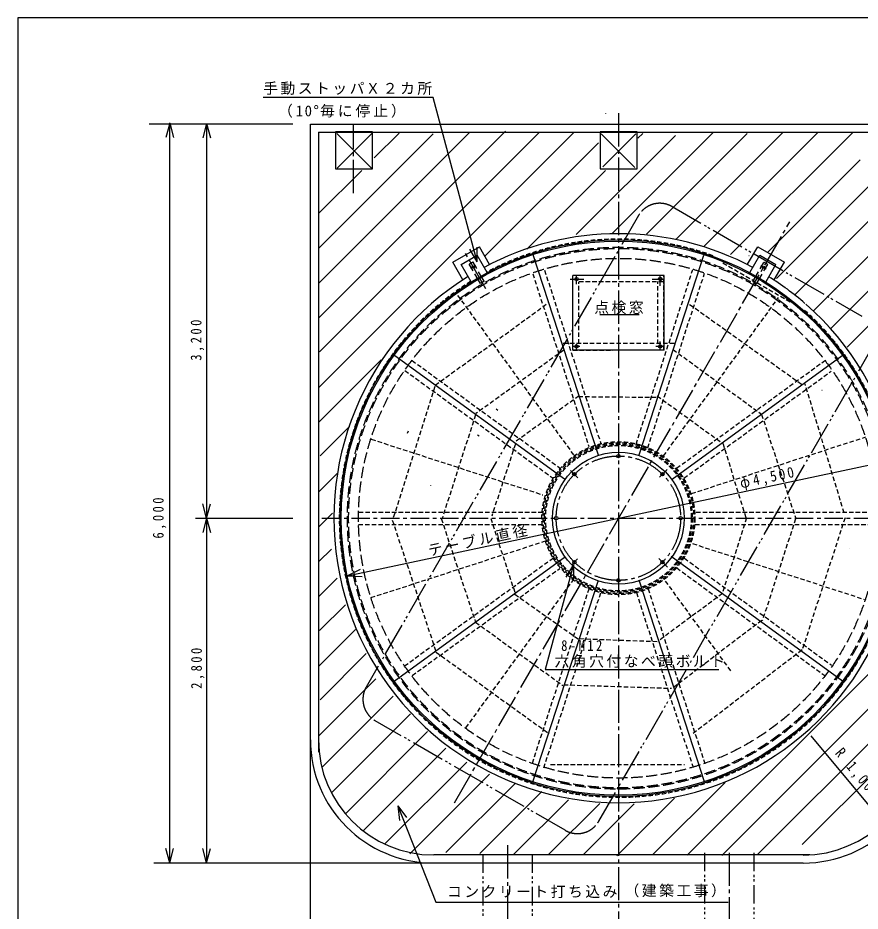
# Model space of a CAD drawing. Units: millimetres, scale not verified. Extents: x -8364 to 8286, y -6039 to 5961.
# Drawn here: x -8364 to -1526, y -1292 to 5961 of the extents above; entities that cross this region are included whole.
import ezdxf

# ---------------------------------------------------------------- set-up
doc = ezdxf.new("R2010")
doc.units = ezdxf.units.MM
doc.header["$LTSCALE"] = 30
for name, pattern in [('CHAIN1', [8, 5, -1, 1, -1]), ('CHAIN2', [12, 9, -1, 1, -1]), ('DASHED1', [1.8, 1.2, -0.6]), ('DASHED3', [4, 3, -1]), ('DOUBLE_CHAIN1', [8.8, 5, -1, 0.6, -0.6, 0.6, -1]), ('DOUBLE_CHAIN2', [12.8, 9, -1, 0.6, -0.6, 0.6, -1])]:
    doc.linetypes.add(name, pattern=pattern)
doc.layers.add('0-0', color=7, linetype='Continuous')
doc.styles.add('ＭＳ ゴシック', font='')
doc.styles.get('ＭＳ ゴシック').set_extended_font_data('MS Gothic')

msp = doc.modelspace()

# ---------------------------------------------------------------- linework, layer by layer
at = {"layer": '0-0'}
for p, q in [((-4993.01, 5313.12), (-6372.42, 5313.12)), ((-4635.77, 3979.88), (-4993.01, 5313.12)), ((-3590.38, 5182.03), (-3590.38, 5185.6)), ((-7298.68, 5101.05), (-6131.78, 5101.05)), ((-7298.68, 5100.79), (-6131.78, 5100.79)), ((-7131.03, 5105.52), (-7162.09, 4989.61)), ((-7131.03, -900.42), (-7131.03, 5107.47)), ((-7131.03, 5105.52), (-7099.97, 4989.61)), ((-6831.25, 5103.07), (-6862.31, 4987.16)), ((-6831.25, 5103.07), (-6800.19, 4987.16)), ((-6831.25, 5095.23), (-6831.25, 1898.48)), ((-5988.7, 5098.74), (-988.7, 5098.74)), ((-5988.7, 98.77), (-5988.7, 5098.74)), ((-5924.35, 2955.93), (-3853.61, 5026.67)), ((-5923.72, 3805.08), (-4698.39, 5030.42)), ((-5923.7, 5033.74), (-1053.7, 5033.74)), ((-5923.7, 5033.74), (-5923.7, -1.73)), ((-5922.44, 3523.52), (-4404.16, 5041.81)), ((-5920.53, 4091.11), (-4991.43, 5020.22)), ((-5915.2, 3247.93), (-4128.88, 5034.24)), ((-5773.6, 5020.91), (-5493.92, 4741.23)), ((-5489.73, 5022.71), (-5772.7, 4739.75)), ((-5470.61, 4823.88), (-5269.68, 5024.82)), ((-3830.35, 4201.4), (-3025.41, 5006.34)), ((-3627.92, 5019.33), (-3353.9, 4745.31)), ((-3347.12, 5019.33), (-3615.97, 4750.48)), ((-3536.86, 4212.05), (-2721.1, 5027.81)), ((-3330.3, 4984.29), (-3291.21, 5023.38)), ((-3261.27, 4204.8), (-2443.48, 5022.58)), ((-3018.47, 4164.75), (-2156.78, 5026.44)), ((-2796.12, 4104.26), (-1870.09, 5030.29)), ((-2578.4, 4039.14), (-1586.42, 5031.12)), ((-4569.92, 4027.51), (-3650.59, 4946.85)), ((-3320.42, 4711.33), (-3226.44, 4805.31)), ((-2275.77, 4058.92), (-1526.78, 4807.91)), ((-5920.33, 4374.16), (-5571.59, 4722.91)), ((-4231.18, 4083.42), (-3592.09, 4722.51)), ((-2205.9, 3845.95), (-1326.28, 4725.58)), ((-2053.27, 3715.74), (-1084.98, 4684.03)), ((-1904.59, 3581.58), (-1076.5, 4409.67)), ((-1761.43, 3441.89), (-1049.66, 4153.67)), ((-4833.3, 3976.67), (-4616.8, 4101.67)), ((-4635.77, 3979.88), (-4695.77, 4083.81)), ((-4635.77, 3979.88), (-4635.77, 4099.88)), ((-4533.76, 3957.85), (-4616.8, 4101.67)), ((-2440.37, 3959.73), (-2357.69, 4102.93)), ((-2357.69, 4102.93), (-2141.19, 3977.93)), ((-4765, 3958.37), (-4635.1, 4033.37)), ((-4554.4, 3893.59), (-4635.1, 4033.37)), ((-4182.04, 4038.56), (-3653.4, 2411.56)), ((-3320.94, 2412.18), (-2794.19, 4033.35)), ((-2420.31, 3894.47), (-2339.39, 4034.63)), ((-2339.39, 4034.63), (-2209.49, 3959.63)), ((-4750.63, 3833.48), (-4833.3, 3976.67)), ((-4684.08, 3818.21), (-4765, 3958.37)), ((-2290.19, 3819.85), (-2209.49, 3959.63)), ((-2224.22, 3834.1), (-2141.19, 3977.93)), ((-4620.34, 3845.35), (-4620.43, 3845.5)), ((-4620.42, 3845.31), (-4620.27, 3845.39)), ((-4620.39, 3845.42), (-4620.16, 3845.55)), ((-4620.37, 3845.23), (-4620.15, 3845.36)), ((-3118.37, 3869.89), (-3857.93, 3869.89)), ((-3857.93, 3263.02), (-3857.93, 3869.89)), ((-3118.37, 3263.02), (-3118.37, 3869.89)), ((-2367.28, 3850.22), (-2367.06, 3850.09)), ((-2367.24, 3850.29), (-2367.09, 3850.2)), ((-2367.16, 3850.25), (-2367.08, 3850.39)), ((-2367.12, 3850.32), (-2366.9, 3850.19)), ((-1632.16, 3288.32), (-1054.06, 3866.42)), ((-3638.31, 3552.66), (-3319.51, 3552.66)), ((-5304.94, 3219.69), (-3925.05, 2217.14)), ((-3118.37, 3263.02), (-3857.93, 3263.02)), ((-3052.6, 2215.51), (-1670.68, 3219.54)), ((-5917.1, 2680.33), (-5414.21, 3183.23)), ((-5909.86, 2404.74), (-5671.32, 2643.27)), ((-5711.12, 2537.76), (-5709.43, 2537.76)), ((-5689.49, 1430.56), (-1287.82, 2366.16)), ((-5919.78, 2111.97), (-5770.96, 2260.79)), ((-6831.25, 1898.48), (-6862.31, 2014.39)), ((-6831.25, 1898.48), (-6800.19, 2014.39)), ((-6921.25, 1898.48), (-6131.78, 1898.48)), ((-6921.25, 1898.48), (-6131.78, 1898.48)), ((-6831.25, 1898.48), (-6862.31, 1782.57)), ((-6831.25, 1898.48), (-6800.19, 1782.57)), ((-6831.25, 1898.48), (-6831.25, -898.36)), ((-5916.7, 1832.21), (-5810.42, 1938.49)), ((-5919.51, 1546.55), (-5818.29, 1647.77)), ((-5309.04, 576.11), (-3918.66, 1586.28)), ((-3854.41, 1523.5), (-4083, 670.4)), ((-3854.41, 1523.5), (-3914.41, 1419.58)), ((-3854.41, 1523.5), (-3854.41, 1403.5)), ((-3060.66, 1589.13), (-1668.32, 577.53)), ((-5689.49, 1430.56), (-5582.56, 1485.04)), ((-5917.27, 1265.95), (-5773.03, 1410.19)), ((-5689.49, 1430.56), (-5569.65, 1424.28)), ((-4183.75, -243.3), (-3651.45, 1394.95)), ((-3323.9, 1397.46), (-2792.24, -238.81)), ((-5405.88, 1280.86), (-5406.08, 1280.8)), ((-5915.03, 985.35), (-5704.99, 1195.38)), ((-2929.14, -837.08), (-1050.57, 1041.48)), ((-5917.84, 699.69), (-5621.77, 995.76)), ((-5910.54, 424.16), (-5536.02, 798.67)), ((-2650.16, -840.95), (-1053.33, 755.88)), ((-4083, 670.4), (-2672.65, 670.4)), ((-5919.32, 132.53), (-5458.37, 593.49)), ((-5890.7, -121.7), (-5316.94, 452.06)), ((-2359.47, -833.1), (-1046, 480.37)), ((-5815.36, -329.19), (-5175.52, 310.64)), ((-5707.78, -504.46), (-5038.02, 165.3)), ((-5988.7, -2365.27), (-5988.7, 127.23)), ((-1995.61, -752.08), (-1155.61, 87.91)), ((-1303.62, -614.39), (-1922.81, 130.73)), ((-5559.91, -639.43), (-4888.76, 31.72)), ((-5381.42, -743.79), (-4719.87, -82.24)), ((-5181.99, -827.19), (-4535.3, -180.5)), ((-4889.08, -817.13), (-4329.99, -258.04)), ((-3211.05, -836.15), (-2622.82, -247.93)), ((-4613.27, -824.16), (-4110.73, -321.63)), ((-4337.22, -830.95), (-3893.91, -387.64)), ((-4055.31, -831.88), (-3640.6, -417.17)), ((-3770.47, -829.89), (-3360.53, -419.95)), ((-3501.73, -844), (-3031.81, -374.07)), ((-5279.89, -436.73), (-5208.35, -533.07)), ((-5279.89, -436.73), (-5266.11, -555.93)), ((-7131.03, -900.74), (-7162.09, -784.83)), ((-7131.03, -900.74), (-7099.97, -784.83)), ((-6831.25, -900.74), (-6862.31, -784.83)), ((-6831.25, -900.74), (-6800.19, -784.83)), ((-1935.78, -836.41), (-4985.73, -836.41)), ((-1988.7, -901.52), (-7261.46, -901.52)), ((-4988.7, -901.23), (-2488.7, -901.23)), ((-2488.7, -901.41), (-4602.81, -901.41))]:
    msp.add_line(p, q, dxfattribs=at)
at = {"layer": '0-0', "linetype": 'CHAIN2'}
for p, q in [((-3488.7, 5185.97), (-3488.7, -2581.4)), ((-5638.7, 4537.23), (-5638.7, 5098.74)), ((-5638.2, 4537.23), (-5638.2, 5098.74)), ((-4820, -412.41), (-2096.33, 4305.11)), ((-4564.83, 3761.67), (-4737.45, 4060.65)), ((-3827.93, 3798.72), (-3827.93, 3869.89)), ((-3148.75, 3785.42), (-3148.75, 3870.44)), ((-3880.07, 3840.44), (-3769.93, 3840.44)), ((-3213.55, 3840.44), (-3118.75, 3840.44)), ((-3801.53, 3293.02), (-3853.76, 3293.02)), ((-3827.93, 3271.87), (-3827.93, 3312.6)), ((-3118.37, 3293.02), (-3185.07, 3293.02)), ((-3148.75, 3265.33), (-3148.75, 3333.49)), ((-3876.24, 2286.3), (-3816.8, 2226.86)), ((-3092.75, 2294.2), (-3156.15, 2230.8)), ((-3819.87, 1567.09), (-3869.4, 1517.56)), ((-3161.01, 1571.07), (-3089.69, 1499.74)), ((-4388.7, -756.86), (-4388.7, -3053.43)), ((-2588.59, -817.58), (-2588.59, -2919.94))]:
    msp.add_line(p, q, dxfattribs=at)
at = {"layer": '0-0', "linetype": 'DOUBLE_CHAIN2'}
for p, q in [((-3052.77, 4428.51), (-1511.25, 3538.52)), ((-3325.98, 4355.31), (-5535.98, 527.48)), ((-3648.04, -562.52), (-1438.04, 3265.31)), ((-3921.25, -635.73), (-5462.77, 254.27))]:
    msp.add_line(p, q, dxfattribs=at)
at = {"layer": '0-0', "linetype": 'DASHED1'}
for p, q in [((-2207.15, 4075.33), (-2207.12, 4075.29)), ((-3344.78, 2500.58), (-2884.04, 3918.6)), ((-2640.27, 3971.09), (-2090.34, 3653.59)), ((-4598.59, 3858.01), (-4599.41, 3859.43)), ((-4184.23, 3883.48), (-3728.38, 2480.51)), ((-4088.09, 3911.19), (-3631.32, 2505.39)), ((-3858.75, 3316.01), (-3858.75, 3869.89)), ((-3851.9, 3870.44), (-3118.75, 3870.44)), ((-3249.37, 2470.63), (-2788.57, 3888.83)), ((-3118.75, 3265.33), (-3118.75, 3870.44)), ((-2386.07, 3867.34), (-2385.63, 3868.1)), ((-3808.75, 3316.35), (-3808.75, 3817.29)), ((-3808.38, 3820.44), (-3118.22, 3820.44)), ((-3168.75, 3314.54), (-3168.75, 3820.39)), ((-2345.32, 3837.74), (-2344.5, 3839.16)), ((-4793.98, 3707.88), (-3847.02, 2404.5)), ((-4975.88, 2977.91), (-4057.39, 3646.99)), ((-3123, 2403.64), (-2188.3, 3690.15)), ((-2001.54, 2983.7), (-2916.94, 3636.76)), ((-3036.01, 3315.88), (-3940.98, 3315.88)), ((-3857.93, 3263.02), (-3118.75, 3265.33)), ((-3045.32, 3268.36), (-2328.07, 2743.68)), ((-3932.69, 3263.28), (-4644.94, 2747.68)), ((-5163.9, 3179.02), (-3957.64, 2302.63)), ((-3015.77, 2304.08), (-1815.55, 3176.09)), ((-5222.3, 3097.85), (-4018.13, 2222.97)), ((-2956.11, 2223.81), (-1760.12, 3092.75)), ((-5313.15, 1906.98), (-4971.86, 2980.96)), ((-1655.81, 1941.05), (-1972.88, 2988.75)), ((-3807.98, 2891.57), (-4330.78, 2515.06)), ((-3812.8, 2886.02), (-3168.12, 2880.44)), ((-3173.7, 2891.6), (-2646.23, 2509.25)), ((-4467.17, 2773.93), (-4480.1, 2783.32)), ((-4648.92, 2737.28), (-4917.17, 1902.73)), ((-2325.9, 2741.09), (-2048.68, 1894.97)), ((-5494.5, 2539.66), (-4102.22, 2087.28)), ((-5195.03, 2605.6), (-5202.57, 2587.39)), ((-4619.99, 2563.59), (-4632.92, 2572.98)), ((-2894.88, 2098.85), (-1479.31, 2558.79)), ((-4325.32, 2498.84), (-4516.92, 1915.5)), ((-2640.67, 2507.18), (-2452.97, 1897.86)), ((-5596.91, 1948.48), (-4104, 1948.48)), ((-4969.91, 821), (-5327.12, 1897.58)), ((-4926.17, 1894.74), (-4650.18, 1060.42)), ((-4525.5, 1896.74), (-4327.93, 1290.6)), ((-2858.41, 1948.48), (-1378.65, 1948.48)), ((-2447.4, 1901.65), (-2643.75, 1290.79)), ((-2050.34, 1892.92), (-2320.87, 1063.89)), ((-1648.92, 1901.65), (-1997.98, 823.91)), ((-5598.34, 1848.48), (-4109.61, 1848.48)), ((-2866.83, 1848.48), (-1389.01, 1848.48)), ((-5497.82, 1253.1), (-4089.53, 1710.68)), ((-2886.41, 1692.24), (-1492.3, 1239.27)), ((-5225.38, 698.71), (-4016.28, 1577.16)), ((-2952.95, 1572.68), (-1758.24, 704.67)), ((-5162.8, 620.56), (-3964.48, 1491.2)), ((-3015.28, 1494.35), (-1812.94, 620.8)), ((-4726.15, 197.1), (-3857.09, 1393.26)), ((-3108.62, 1388.18), (-2576.05, 655.16)), ((-4186.67, -90.48), (-3726.79, 1324.88)), ((-3248.05, 1325.81), (-2787.1, -92.84)), ((-4329.64, 1281.05), (-3812.68, 915.86)), ((-4093.78, -128.21), (-3630.99, 1296.14)), ((-3342.92, 1294.2), (-2882.75, -122.07)), ((-2643.75, 1286.42), (-3162.99, 902.45)), ((-4647.4, 1053.4), (-3940.73, 541.18)), ((-2325.23, 1068.26), (-3036.45, 527.21)), ((-3803.19, 920.6), (-3162.92, 896.89)), ((-4969.91, 811.52), (-4049.82, 147.53)), ((-1997.98, 828.27), (-2882.72, 148.92)), ((-3931.25, 545.92), (-3058.58, 517.47)), ((-4038.65, -102.71), (-2952.15, -102.71))]:
    msp.add_line(p, q, dxfattribs=at)
at = {"layer": '0-0', "linetype": 'CHAIN1'}
for p, q in [((-2429.72, 4030.86), (-2426, 4031.86)), ((-4687.9, 3925.92), (-4645.36, 3950.49)), ((-2331.16, 3949.04), (-2288.62, 3924.48)), ((-5896.13, 1898.48), (-677.03, 1898.48)), ((-1613.08, 1648.48), (-1612.96, 1648.48)), ((-2734.97, 1353.63), (-2734.34, 1353.17))]:
    msp.add_line(p, q, dxfattribs=at)
at = {"layer": '0-0', "linetype": 'DASHED3'}
for p, q in [((-4608.85, 3804.16), (-4698.97, 3960.25)), ((-4578.67, 3821.89), (-4668.64, 3977.73)), ((-2397.09, 3819.7), (-2306.97, 3975.79)), ((-2366.64, 3802.42), (-2276.67, 3958.26))]:
    msp.add_line(p, q, dxfattribs=at)
at = {"layer": '0-0', "linetype": 'DOUBLE_CHAIN1'}
for p, q in [((-4588.7, -832.09), (-4588.7, -3053.43)), ((-4188.7, -832.09), (-4188.7, -3053.43)), ((-2788.59, -817.58), (-2788.59, -2869.89)), ((-2388.59, -817.58), (-2388.59, -2853.2))]:
    msp.add_line(p, q, dxfattribs=at)
at = {"layer": '0-0'}
for points in [[(-8363.99, -6038.99), (8286.01, -6038.99), (8286.01, 5961.01), (-8363.99, 5961.01)], [(-5785.53, 4734.6), (-5485.53, 4734.6), (-5485.53, 5034.6), (-5785.53, 5034.6)], [(-3636.24, 4734.83), (-3336.24, 4734.83), (-3336.24, 5034.83), (-3636.24, 5034.83)]]:
    msp.add_lwpolyline(points, close=True, dxfattribs=at)
msp.add_lwpolyline([(-5279.89, -436.73), (-4970.05, -1219.47), (-2598.56, -1219.47)], dxfattribs=at)
for centre, radius in [((-3488.65, 1898.36), 2260), ((-3488.65, 1898.36), 2250), ((-4665.84, 3938.36), 10), ((-2309.36, 3936.16), 10), ((-3828.2, 3840.03), 14), ((-3148.8, 3840.68), 14), ((-3828.27, 3293.01), 14), ((-3148.88, 3292.97), 14), ((-3488.5, 1898.33), 535), ((-3488.7, 2402.72), 14), ((-3845.91, 2255.24), 14), ((-3131.44, 2255.26), 14), ((-3993.71, 1898.45), 14), ((-2983.4, 1898.42), 14), ((-3845.61, 1541.62), 14), ((-3131.28, 1541.8), 14), ((-3488.37, 1393.66), 14)]:
    msp.add_circle(centre, radius, dxfattribs=at)
at = {"layer": '0-0', "linetype": 'DASHED3'}
for radius in [2200, 2190, 2110]:
    msp.add_circle((-3488.65, 1898.36), radius, dxfattribs=at)
at = {"layer": '0-0', "linetype": 'DASHED1'}
for radius in [621, 612, 600, 591]:
    msp.add_circle((-3488.5, 1898.33), radius, dxfattribs=at)
at = {"layer": '0-0', "linetype": 'CHAIN2'}
msp.add_circle((-3488.5, 1898.33), 505, dxfattribs=at)
at = {"layer": '0-0', "linetype": 'DOUBLE_CHAIN2'}
for centre, start, end in [((-3152.77, 4255.31), 60, 150), ((-5362.77, 427.48), 150, 240), ((-3821.25, -462.52), 240, 330)]:
    msp.add_arc(centre, 200, start, end, dxfattribs=at)
at = {"layer": '0-0'}
for centre, radius, start, end in [((-3488.65, 1898.36), 2310, 61.76878, 118.14883), ((-3488.65, 1898.36), 2310, 121.86222, 48.81737), ((-3488.65, 1898.36), 2310, 49.02745, 58.09703), ((-4988.7, 98.77), 1000, 180, 270), ((-4988.7, 98.77), 935, 180, 270), ((-1988.7, 98.48), 1000, 270, 0), ((-1988.7, 98.48), 935, 270, 0)]:
    msp.add_arc(centre, radius, start, end, dxfattribs=at)
at = {"layer": '0-0', "linetype": 'DASHED1'}
for start, end in [(70.17359, 118.10818), (121.9157, 48.64119)]:
    msp.add_arc((-3488.65, 1898.36), 2266, start, end, dxfattribs=at)
at = {"layer": '0-0', "linetype": 'CHAIN1'}
for centre, radius, start, end in [((-1494.08, 5363.5), 1550, 240.20671, 240.27878), ((-3487.94, 1900.03), 1950, 32.03799, 32.10189), ((-3488.84, 1898.48), 1575, 13.80611, 13.80643), ((-3486.72, 1900.03), 1550, 170.18881, 170.27375)]:
    msp.add_arc(centre, radius, start, end, dxfattribs=at)
at = {"layer": '0-0', "linetype": 'DASHED3'}
for centre, radius, start, end in [((-3490.71, 1898.17), 2390, 119.52876, 120.36783), ((-3488.65, 1898.36), 2390, 59.52877, 60.36783), ((-3490.71, 1898.17), 2210, 119.48839, 120.39881), ((-3488.65, 1898.36), 2210, 59.48839, 60.39882)]:
    msp.add_arc(centre, radius, start, end, dxfattribs=at)

# ---------------------------------------------------------------- texts
at = {"layer": '0-0', "char_height": 87.98, "attachment_point": 7, "style": 'ＭＳ ゴシック'}
for s, insert in [('\\T1.17;手動ストッパ', (-6372.42, 5334.99)), ('\\T1.17;Ｘ２カ所', (-5541.28, 5334.99)), ('\\T1.2;（10°毎に停止）', (-6251.77, 5150.26)), ('\\T1.17;点検窓', (-3684.73, 3555.75)), ('\\T1.39;\\W0.85;8-M12', (-3953.06, 819.48)), ('\\T1.17;六角穴付なべ頭ボルト', (-4006.89, 683.51)), ('\\T1.17;コンクリート打ち込み', (-4880.19, -1186.17)), ('\\T1.17;（建築工事）', (-3438.45, -1180.59))]:
    msp.add_mtext(s, dxfattribs=dict(at, insert=insert))
for s, insert, rotation in [('\\T1.39;\\W0.85;3,200', (-6851.03, 3176.97), 90), ('\\T1.32;\\W0.9;φ4,500', (-2487.64, 2116.99), 12), ('\\T1.39;\\W0.85;6,000', (-7158.25, 1732.96), 90), ('\\T1.17;テーブル直径', (-5022.34, 1582.23), 12), ('\\T1.39;\\W0.85;2,800', (-6847.99, 512.75), 90), ('\\T1.4;\\W0.85;R\\~1,000', (-1751.4, -26.69), 310)]:
    msp.add_mtext(s, dxfattribs=dict(at, insert=insert, rotation=rotation))

doc.saveas('drawing.dxf')
